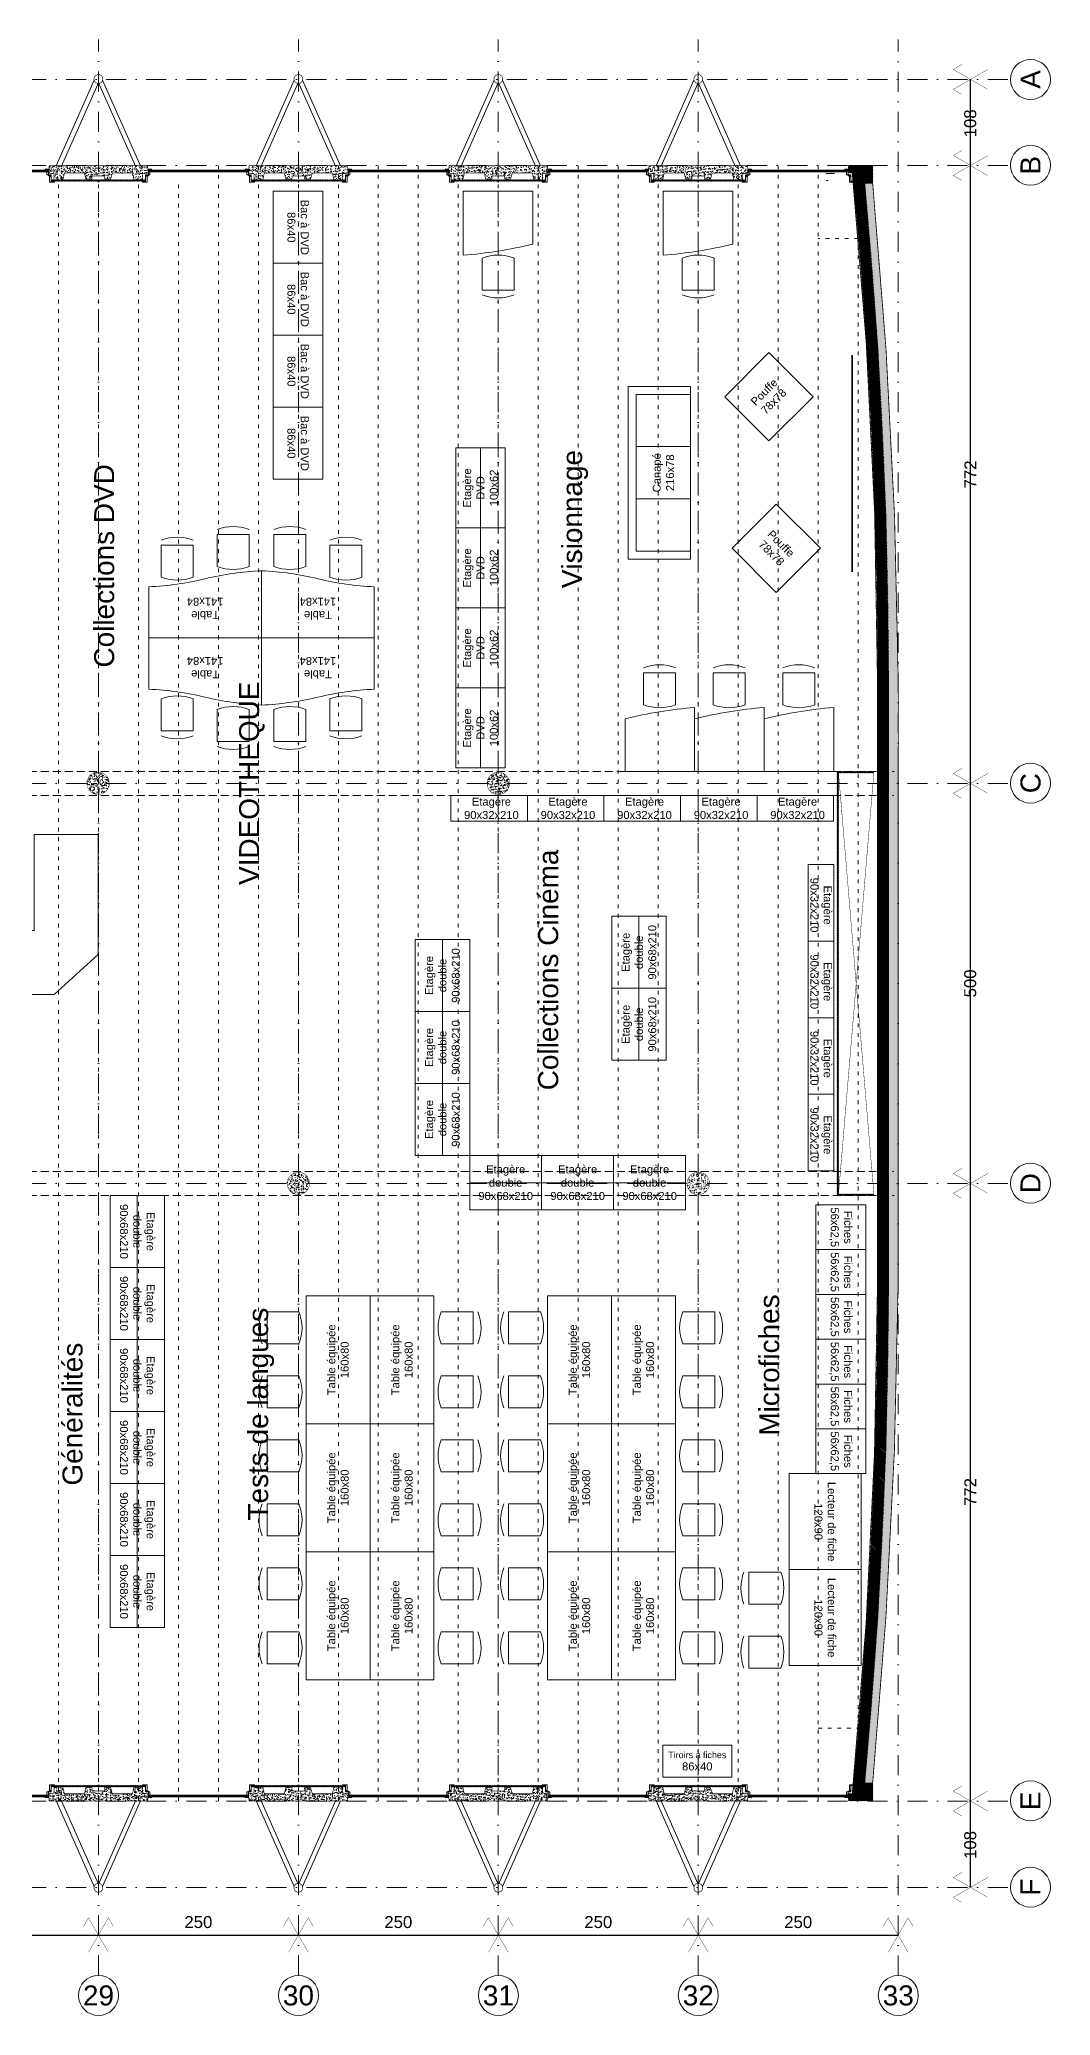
# Model space of a CAD drawing. Header units: millimetres. Extents: x 0 to 111176, y 95213 to 141729.
# Drawn here: x 57674 to 58938, y 106195 to 108665 of the extents above; entities that cross this region are included whole.
import ezdxf
from ezdxf.enums import TextEntityAlignment as Align

# ---------------------------------------------------------------- set-up
doc = ezdxf.new("R2010")
doc.units = ezdxf.units.MM
for name, pattern in [('ACAD_ISO03W100', [30, 12, -18]), ('CONTINU', [0]), ('HIDDEN2', [0.1875, 0.125, -0.0625]), ('TIRETPT2', [0.5, 0.25, -0.125, 0, -0.125])]:
    doc.linetypes.add(name, pattern=pattern)
doc.layers.get('Defpoints').update_dxf_attribs({"lineweight": 9})
doc.layers.add('CDP', color=7, linetype='Continuous', lineweight=9, true_color=0x364259)
doc.layers.add('STR_BOLLARD', color=7, linetype='Continuous', lineweight=9, true_color=0x1c1c1c)
for name, color, linetype, lineweight in [('MEN_Ext', 115, 'Continuous', 9), ('MOB', 37, 'Continuous', 9), ('STR_BOLLARD_Axes', 252, 'Continuous', 9), ('STR_BOLLARD_projeté', 251, 'Continuous', 9)]:
    doc.layers.add(name, color=color, linetype=linetype, lineweight=lineweight)
doc.styles.add('Arial', font='arial.ttf')
doc.styles.add('Arial-15', font='arial.ttf', dxfattribs={"height": 15})
doc.styles.add('Arial-20', font='arial.ttf', dxfattribs={"height": 20})
doc.dimstyles.new('Cote-15', dxfattribs={"dimtxt": 15, "dimasz": 15, "dimexe": 1.25, "dimexo": 0.625, "dimgap": 7.5, "dimtad": 1, "dimdec": 0, "dimrnd": 0.025, "dimtxsty": 'Arial-15', "dimblk": 'ARCHTICK', "dimcen": 2.5, "dimse1": 1, "dimse2": 1, "dimazin": 0, "dimtfac": 1, "dimtmove": 1, "dimatfit": 3, "dimfxl": 1, "dimarcsym": 0})

# ---------------------------------------------------------------- blocks, each defined once
blk = doc.blocks.new('Fenetres Ext')
for points in [[(14.09999999846332, 3.400000005214679), (14.09999999846332, 4.400000005214679), (18.09999999846332, 4.400000005214679), (18.09999999846332, 3.400000005214679)], [(14.09999999846332, 1.400000005214679), (139.0999999735504, 1.400000005214679), (139.0999999735504, 3.400000005214679), (14.09999999846332, 3.400000005214679), (14.09999999846332, 1.400000005214679)], [(14.09999999846332, -2.599999994785321), (16.09999999846332, -2.599999994785321), (16.09999999846332, 1.400000005214679), (14.09999999846332, 1.400000005214679)], [(139.0999999735504, 3.400000005214679), (139.0999999735504, 4.400000005214679), (135.0999999735504, 4.400000005214679), (135.0999999735504, 3.400000005214679)], [(139.0999999735504, -2.599999994785321), (137.0999999735504, -2.599999994785321), (137.0999999735504, 1.400000005214679), (139.0999999735504, 1.400000005214679)], [(6.599999998463318, -10.59999999478532), (10.59999999846332, -10.59999999478532), (10.59999999846332, -3.599999994785321), (11.59999999846332, -3.599999994785321), (11.59999999846332, -4.585936534454959), (12.59999999972251, -4.585936534454959), (12.59999999846332, -11.59999999478532), (6.599999998463318, -11.59999999478532)], [(10.59999999846332, -3.599999994785321), (14.09999999846332, -3.599999994785321), (14.09999999846332, -2.599999994785321), (10.59999999846332, -2.599999994785321), (10.59999999846332, -3.599999994785321)], [(142.5999999735504, -3.599999994785321), (139.0999999735504, -3.599999994785321), (139.0999999735504, -2.599999994785321), (142.5999999735504, -2.599999994785321), (142.5999999735504, -3.599999994785321)], [(146.5999999735504, -10.59999999478532), (142.5999999735504, -10.59999999478532), (142.5999999735504, -3.599999994785321), (141.5999999735504, -3.599999994785321), (141.5999999735504, -4.585936534454959), (140.5999999722912, -4.585936534454959), (140.5999999735504, -11.59999999478532), (146.5999999735504, -11.59999999478532)]]:
    blk.add_lwpolyline(points, close=True)
blk.add_lwpolyline([(14.09999999846332, 2.400000005214679), (139.0999999735504, 2.400000005214679)])
blk = doc.blocks.new('panneau+contreventement')
at = {"lineweight": 5}
h = blk.add_hatch(dxfattribs=at)
h.set_pattern_fill('AR-CONC', color=252, scale=0.04, angle=360, style=0)
h.set_pattern_definition([(49.99999999999994, (6.955815479159355e-08, 17.59999999470892), (7.287386759840159, -0.6375634215561317), [0.7619999999999998, -8.381999999999998]), (354.9999999999999, (6.955815479159355e-08, 17.59999999470892), (-1.409736856998765, 7.642273809561408), [0.6096, -6.7056233668]), (100.4514446999998, (0.6072803495580956, 17.54686985470835), (5.877649883614139, 7.004710076487798), [0.6476003520000001, -7.123609784]), (46.18419999999995, (6.955815479159355e-08, 19.63199999470817), (10.8431616356852, -1.681693117309098), [1.143, -12.573]), (96.63555760999995, (0.9035960695582617, 19.49185999470865), (9.49616536206013, 9.89704498390885), [0.9714009256, -10.6854243264]), (351.18415117, (6.955815479159355e-08, 19.63199999470817), (9.496165362599092, 9.897044983421296), [0.9143986827999999, -10.0583892768]), (20.99999999999999, (1.016000069557776, 19.12399999471018), (6.064575650765295, -4.090607927483512), [0.7619999999999999, -8.382]), (326, (1.016000069557776, 19.12399999471018), (2.472081133905891, 7.367518644892768), [0.6096, -6.7056]), (71.45144499999996, (1.521381373558143, 18.78311599870722), (8.53665677114865, 3.2769107554362), [0.647600352, -7.123597503999998]), (37.49999999999993, (6.955815479159355e-08, 17.59999999470892), (0.1235441300236765, 3.382201554926124), [0, -6.624319999999999, 0, -6.8072, 0, -6.731]), (7.499999999999964, (6.955815479159355e-08, 17.59999999470892), (2.672786500412234, 4.007222992724778), [0, -3.88112, 0, -6.47192, 0, -2.5654]), (327.4999999999998, (-2.265679930442275, 17.59999999470892), (5.423623806674856, -0.2291497597069439), [0, -2.54, 0, -7.9248, 0, -10.5156]), (317.4999999999999, (-3.281679930441896, 17.59999999470892), (5.925167255440723, 1.017059641333315), [0, -3.302, 0, -5.26288, 0, -7.4676])])
h.paths.add_polyline_path([(8.000000000007276, 16.62599197128293), (8.000000000007276, 12.62599197128293), (-8, 12.62599197128293), (-8, 16.62599197128293), (-15.27348650529757, 16.62599197128293), (-17.5, 9), (-42.54545454565005, 9), (-44.5, 17.59999999831052), (-55.5, 17.59999999831052), (-55.5, 10), (-62.5, 9), (-61.5, 0), (61.5, 0), (62.5, 9), (55.5, 10), (55.5, 17.59999999831052), (44.5, 17.59999999831052), (42.5, 9), (17.50000000000728, 9), (15.72651349470971, 16.62599197128293)])
at = {"layer": 'CDP'}
h = blk.add_hatch(dxfattribs=at)
h.set_pattern_fill('ANSI31', color=256, scale=5)
h.set_pattern_definition([(45, (0, 0), (-0.4419417382415922, 0.4419417382415922), [])])
h.paths.add_polyline_path([(-59, 17.59999999831052), (-59, 19.3999999983098), (58.99999999767169, 19.3999999983098), (58.99999999767169, 17.59999999831052)])
at = {"linetype": 'Continuous', "lineweight": 5, "const_width": 0.8799999952316284}
blk.add_lwpolyline([(8.000000000007276, 16.62599197128293), (8.000000000007276, 12.62599197128293), (-8, 12.62599197128293), (-8, 16.62599197128293), (-15.27348650529757, 16.62599197128293), (-17.5, 9), (-42.54545454565005, 9), (-44.5, 17.59999999831052), (-55.5, 17.59999999831052), (-55.5, 10), (-62.5, 9), (-61.5, 0), (61.5, 0), (62.5, 9), (55.5, 10), (55.5, 17.59999999831052), (44.5, 17.59999999831052), (42.5, 9), (17.50000000000728, 9), (15.72651349470971, 16.62599197128293)], close=True, dxfattribs=at)
for points in [[(-5.29915068641867, -107.0272467950708), (-52.79727948180198, 0.03446815508141299)], [(-0.5113040249361802, -103.0238181007117), (-46.75775930929467, 1.216600178464432)], [(0.5113040249361802, -103.0238181007117), (46.75775930929467, 1.216600178464432)], [(5.29915068641867, -107.0272467950708), (52.79727948180198, 0.03446815508141299)], [(52.79745963354026, 0), (46.20254036645974, 0)]]:
    blk.add_lwpolyline(points)
at = {"const_width": 0.8}
blk.add_lwpolyline([(4.886542232529791, -105.9757763550551, 128.1178204295244), (4.962955946750299, -106.1295426030811, 0.007805315424875689)], format="xyb", close=True, dxfattribs=at)
at = {"layer": 'CDP', "const_width": 0.2}
blk.add_lwpolyline([(-59, 17.59999999831052), (-59, 19.3999999983098), (58.99999999767169, 19.3999999983098), (58.99999999767169, 17.59999999831052), (-59, 17.59999999831052)], close=True, dxfattribs=at)
blk = doc.blocks.new('poteau')
at = {"layer": 'STR_BOLLARD', "lineweight": 5}
h = blk.add_hatch(dxfattribs=at)
h.set_pattern_fill('AR-CONC', color=252, scale=0.04, angle=359.9999999999999, style=0)
h.set_pattern_definition([(49.99999999999999, (-34103.71972945715, -3518.988229174639), (7.287386759840159, -0.6375634215561317), [0.762, -8.382000000000001]), (355, (-34103.71972945715, -3518.988229174639), (-1.409736856998765, 7.642273809561408), [0.6096, -6.7056233668]), (100.4514446999999, (-34103.11244917716, -3519.04135931464), (5.877649883614139, 7.004710076487798), [0.6476003520000001, -7.123609784]), (46.18419999999993, (-34103.71972945715, -3516.956229174639), (10.8431616356852, -1.681693117309098), [1.143, -12.573]), (96.63555760999996, (-34102.81613345716, -3517.096369174639), (9.49616536206013, 9.89704498390885), [0.9714009256, -10.6854243264]), (351.18415117, (-34103.71972945715, -3516.956229174639), (9.496165362599092, 9.897044983421296), [0.9143986828, -10.0583892768]), (21, (-34102.70372945715, -3517.46422917464), (6.064575650765295, -4.090607927483512), [0.762, -8.382000000000001]), (326, (-34102.70372945715, -3517.46422917464), (2.472081133905891, 7.367518644892768), [0.6096, -6.7056]), (71.45144499999996, (-34102.19834815315, -3517.805113170639), (8.53665677114865, 3.2769107554362), [0.6476003520000001, -7.123597503999999]), (37.49999999999994, (-34103.71972945715, -3518.988229174639), (0.1235441300236765, 3.382201554926124), [0, -6.62432, 0, -6.807200000000001, 0, -6.731000000000001]), (7.499999999999974, (-34103.71972945715, -3518.988229174639), (2.672786500412234, 4.007222992724778), [0, -3.88112, 0, -6.47192, 0, -2.5654]), (327.4999999999999, (-34105.98540945715, -3518.988229174639), (5.423623806674856, -0.2291497597069439), [0, -2.54, 0, -7.9248, 0, -10.5156]), (317.4999999999999, (-34107.00140945715, -3518.988229174639), (5.925167255440723, 1.017059641333315), [0, -3.302, 0, -5.26288, 0, -7.4676])])
edge = h.paths.add_edge_path()
edge.add_arc((2.613544936025392e-10, 6.674660824046441e-11), 13.99999999999927, 284.7547730335563, 644.0803509681097)
edge.add_arc((2.613806948659203e-10, 6.66435795437792e-11), 13.99999999999917, 284.0803509681096, 284.7547730335563)
at = {"layer": 'STR_BOLLARD', "lineweight": 5, "const_width": 0.5}
blk.add_lwpolyline([(3.565555101478822, -13.53834616259883, 339.820519298623), (3.405953449982917, -13.57937705112045, 0.002942729891838111)], format="xyb", close=True, dxfattribs=at)
blk = doc.blocks.new('Tiroirs-a-fiches_86x40')
blk.add_lwpolyline([(0, 0), (0, 40), (86, 40), (86, 0), (0, 0)], close=True)
at = {"insert": (43, 20), "char_height": 10, "attachment_point": 5, "style": 'Arial'}
blk.add_mtext_dynamic_manual_height_columns('{\\H0.8x;Tiroirs à fiches\\P}86x40', width=234.8605922671994, gutter_width=18352.47833725253, heights=[0], dxfattribs=at)
blk = doc.blocks.new('etagere_90x32x210')
blk.add_lwpolyline([(8152.713136723027, -18318.44006590589), (8248.413136723027, -18318.44006590589), (8248.413136723027, -18286.44006590589), (8152.713136723027, -18286.44006590589)], close=True)
at = {"insert": (8203.413136723027, -18302.50090849286), "char_height": 10, "attachment_point": 5, "style": 'Arial'}
blk.add_mtext_dynamic_manual_height_columns('Etagère\\P90x32x210', width=234.8605922671994, gutter_width=18352.47833725253, heights=[0], dxfattribs=at)
blk = doc.blocks.new('etagere-DVD')
blk.add_lwpolyline([(62, 0), (62, -100), (0, -100), (0, 0)], close=True)
blk.add_lwpolyline([(31, 0), (31, -100)])
at = {"insert": (31, -50), "char_height": 10, "attachment_point": 5, "rotation": 270, "style": 'Arial'}
blk.add_mtext_dynamic_manual_height_columns('Etagère \\PDVD\\P100x62', width=234.8605922671994, gutter_width=18352.47833725253, heights=[0], dxfattribs=at)
blk = doc.blocks.new('Bac-a-DVD_80x62')
blk.add_lwpolyline([(0, 62), (90, 62), (90, 0), (0, 0)], close=True)
at = {"insert": (45, 31), "char_height": 10, "attachment_point": 5, "style": 'Arial'}
blk.add_mtext_dynamic_manual_height_columns('Bac à DVD\\P86x40', width=234.8605922671994, gutter_width=18352.47833725253, heights=[0], dxfattribs=at)
blk = doc.blocks.new('Lecteur-de-fiche_120x90')
blk.add_lwpolyline([(0, 90), (120, 90), (120, 0), (0, 0)], close=True)
at = {"insert": (60, 45), "char_height": 10, "attachment_point": 5, "style": 'Arial'}
blk.add_mtext_dynamic_manual_height_columns('Lecteur de fiche\\P120x90', width=234.8605922671994, gutter_width=18352.47833725253, heights=[0], dxfattribs=at)
blk = doc.blocks.new('Fiches_52x62.5')
blk.add_lwpolyline([(0, 62.5), (56, 62.5), (56, 0), (0, 0)], close=True)
at = {"insert": (28, 31.25), "char_height": 10, "attachment_point": 5, "style": 'Arial'}
blk.add_mtext_dynamic_manual_height_columns('Fiches\\P56x62,5', width=234.8605922671994, gutter_width=18352.47833725253, heights=[0], dxfattribs=at)
blk = doc.blocks.new('Pouffe_78x78')
blk.add_lwpolyline([(-78, 78), (0, 78), (0, 0), (-78, 0)], close=True)
at = {"insert": (-39, 39), "char_height": 10, "attachment_point": 5, "rotation": 90, "style": 'Arial'}
blk.add_mtext_dynamic_manual_height_columns('Pouffe\\P78x78', width=234.8605922671994, gutter_width=18352.47833725253, heights=[0], dxfattribs=at)
blk = doc.blocks.new('Canape_216x78')
blk.add_lwpolyline([(0, 78), (216, 78), (216, 0), (0, 0)], close=True)
for points in [[(10, 0), (10.00000000000364, 68), (206, 67.99999999999636), (206, 0)], [(75.33333333333576, 68), (75.33333333333485, 0)], [(140.6666666666706, 68), (140.6666666666697, 0)]]:
    blk.add_lwpolyline(points)
at = {"insert": (108.0000000000018, 34), "char_height": 10, "attachment_point": 5, "style": 'Arial'}
blk.add_mtext_dynamic_manual_height_columns('Canapé\\P216x78', width=234.8605922671994, gutter_width=18352.47833725253, heights=[0], dxfattribs=at)
blk = doc.blocks.new('Banque-d-accueil_380x230')
blk.add_lwpolyline([(30, 0), (80, -55), (80, -85), (250, -85), (250, 35), (330, 35), (330, -115), (275, -165), (55, -165), (0, -115), (0, 0)], close=True)
at = {"insert": (165, -125), "char_height": 10, "attachment_point": 5, "style": 'Arial'}
blk.add_mtext_dynamic_manual_height_columns("Banque d'accueil\\P380x230", width=234.8605922671994, gutter_width=18352.47833725253, heights=[0], dxfattribs=at)
blk = doc.blocks.new('Table_141x84')
for points in [[(-64.00000000000182, 0), (0, 0), (0, -141), (-84.00000000000182, -141, -0.04664631612464731), (-74.00000000000273, -70.5, 0.04664631612453681)], [(64.00000000000182, 0), (0, 0), (0, -141), (84.00000000000182, -141, 0.04664631612464731), (74.00000000000273, -70.5, -0.04664631612453681)], [(-64.00000000000182, -282), (0, -282), (0, -141), (-84.00000000000182, -141, 0.04664631612464731), (-74.00000000000273, -211.5, -0.04664631612453681)], [(64.00000000000182, -282), (0, -282), (0, -141), (84.00000000000182, -141, -0.04664631612464731), (74.00000000000273, -211.5, 0.04664631612453681)]]:
    blk.add_lwpolyline(points, format="xyb", close=True)
at = {"char_height": 10, "attachment_point": 5, "rotation": 270, "style": 'Arial'}
for insert in [(-37.00000000000571, -70.49999999996814), (37.00000000000091, -70.5), (-37.00000000000571, -211.4999999999681), (37.00000000000091, -211.5)]:
    blk.add_mtext_dynamic_manual_height_columns('Table\\P141x84', width=234.8605922671994, gutter_width=18352.47833725253, heights=[0], dxfattribs=dict(at, insert=insert))
blk = doc.blocks.new('etageres-doubles')
blk.add_lwpolyline([(0, 0), (68, 0), (68, -90), (0, -90), (0, 0)], close=True)
blk.add_lwpolyline([(34, 0), (34, -90)])
at = {"insert": (34, -45), "char_height": 10, "attachment_point": 5, "rotation": 270, "style": 'Arial'}
blk.add_mtext_dynamic_manual_height_columns('Etagère \\Pdouble\\P90x68x210', width=234.8605922671994, gutter_width=18352.47833725253, heights=[0], dxfattribs=at)
blk = doc.blocks.new('table-equipe-160-80')
at = {"layer": 'MOB'}
blk.add_lwpolyline([(0, 80), (160, 80), (160, 0), (0, 0)], close=True, dxfattribs=at)
at = {"layer": 'MOB', "insert": (80, 40), "char_height": 10, "attachment_point": 5, "style": 'Arial'}
blk.add_mtext_dynamic_manual_height_columns('Table équipée\\P160x80', width=234.8605922671994, gutter_width=18352.47833725253, heights=[0], dxfattribs=at)
blk = doc.blocks.new('chaise-par-defaut')
for points in [[(-54.86354830078199, -20), (-54.86354830078199, -20, -0.189905722026742), (-54.86354830078199, 20)], [(-8.798114440534846, -20), (-8.798114440534846, -20, 0.189905722026742), (-8.798114440534846, 20)]]:
    blk.add_lwpolyline(points, format="xyb")
blk.add_lwpolyline([(-8.798114440534846, -20), (-48.79811444053485, -20), (-48.79811444053485, 20), (-8.798114440534846, 20)])
blk = doc.blocks.new('Pignon')
h = blk.add_hatch()
h.set_pattern_fill('ANSI31', color=252, scale=10)
h.set_pattern_definition([(45, (0, 0), (-0.8838834764831843, 0.8838834764831844), [])])
edge = h.paths.add_edge_path()
edge.add_arc((6713.68367833288, 648.0937936427963), 6784.142632293183, 180.0952500777031, 185.3816129100021, ccw=False)
edge.add_line((-70.44957941338726, 636.8156537741324), (-70.44957941338708, 1386.815653774132))
edge.add_arc((6576.145764537498, 1382.040750896481), 6646.597059091748, 174.5629839039005, 179.9588388157768, ccw=False)
edge.add_line((-40.5479746068886, 2011.815653774132), (-50.48353849775594, 2011.815653774132))
edge.add_line((-50.48353849775594, 2011.815653774132), (-50.48353849775594, 2033.815653774132))
edge.add_line((-50.48353849775594, 2033.815653774132), (-38.75141834801798, 2033.815653774132))
edge.add_line((-38.75141834801798, 2033.815653774132), (-20.48353849775594, 2033.815653774132))
edge.add_line((-20.48353849775594, 2033.815653774132), (-19.48353848487568, 2024.755756784341))
edge.add_line((-19.48353848487568, 2024.755756784341), (-24.93839252719044, 2024.755756784341))
edge.add_arc((6465.743834761339, 1383.888228224312), 6522.244012976042, 174.3610897732515, 179.9745975727592)
edge.add_line((-56.49953719377663, 1386.779904102824), (-56.4995371937768, 636.8156537741324))
edge.add_arc((6685.920367476094, 650.0967867853515), 6742.432985160663, 180.1128603521101, 185.5470909639901)
edge.add_line((-24.93839252719044, -1.65259961229367), (-19.48353843155564, -1.65259961742686))
edge.add_line((-19.48353843155564, -1.652599617426858), (-20.48353849775595, -10.18292125897551))
edge.add_line((-20.48353849775594, -10.18292125897551), (-40.04876508979578, -10.18292125897551))
edge.add_line((-40.04876508979578, -10.18292125897551), (-50.48353849775594, -10.18292125897551))
edge.add_line((-50.48353849775594, -10.18292125897551), (-50.48353849775594, 11.81707874102449))
edge.add_line((-50.48353849775594, 11.81707874102449), (-40.55522752258912, 11.81707874102358))
at = {"lineweight": 5}
h = blk.add_hatch(dxfattribs=at)
h.set_pattern_fill('AR-CONC', color=252, scale=0.8, angle=360, style=0)
h.set_pattern_definition([(49.99999999999999, (0, 0), (5.738081460806028, -0.5020170798607624), [0.6000000000000001, -6.600000000000001]), (355, (0, 0), (-1.110010668903999, 6.017537069600095), [0.48, -5.28]), (100.45144446, (0.478173448, -0.04183475200000012), (4.628070773816898, 5.515519927749035), [0.5099215359999999, -5.609136895999999]), (46.18420000000002, (3.91886975727153e-16, 1.6), (8.53793064537258, -1.324154246344614), [0.8999999999999999, -9.899999999999999]), (96.63563548999994, (0.7114939600000003, 1.489653544), (7.477295565393829, 7.792948806196402), [0.764882736, -8.413710079999998]), (351.1841639899999, (3.91886975727153e-16, 1.6), (7.477295560438187, 7.79294880215992), [0.7200000000000001, -7.920000008]), (21, (0.8000000000000004, 1.2), (4.775256416947693, -3.220951125322712), [0.6000000000000001, -6.600000000000001]), (326.0000000000001, (0.8000000000000004, 1.2), (1.946522655372655, 5.801200360374824), [0.48, -5.28]), (71.45144474000001, (1.197938032, 0.9315874079999997), (6.72177901383977, 2.580249222450829), [0.50992152, -5.609136895999999]), (37.50000000000004, (0, 0), (0.09727884253832601, 2.663150830650492), [0, -5.215999999999999, 0, -5.359999999999999, 0, -5.3]), (7.499999999999974, (0, 0), (2.10455629953719, 3.155293695058881), [0, -3.056, 0, -5.096, 0, -2.02]), (327.5, (-1.784, 4.369539779357756e-16), (4.270579489379272, -0.1804389738750391), [0, -2, 0, -6.24, 0, -8.28]), (317.5, (-2.584, 6.328974657993521e-16), (4.66548935473909, 0.8008398586585408), [0, -2.6, 0, -4.144, 0, -5.88])])
edge = h.paths.add_edge_path()
edge.add_arc((6514.570729589548, 643.1657927447177), 6585.023370820036, 180.05525207706, 185.4136591410671, ccw=False)
edge.add_line((-70.44957941338726, 636.8156537741324), (-70.44957941338708, 1386.815653774132))
edge.add_arc((6616.604850319538, 1380.105084346262), 6687.057796815635, 174.5793199602518, 179.9425027594255, ccw=False)
edge.add_line((-40.5479746068886, 2011.815653774132), (-50.48353849775594, 2011.815653774132))
edge.add_arc((7091.866723411993, 1332.980745925604), 7174.537204302169, 174.570709958592, 179.5700709511673)
edge.add_line((-82.46850005038141, 1386.815653774132), (-82.29857736689354, 636.8156537741324))
edge.add_arc((7157.214627704398, 692.0280776829677), 7239.723741839565, 180.4369599787104, 185.3911985980951)
edge.add_line((-50.48353849775594, 11.81707874102449), (-40.55522752259276, 11.81707874102358))
edge.add_line((-40.55522752259276, 11.81707874102358), (-41.080152220522, 21.89748511193011))
at = {"ltscale": 50, "const_width": 1}
blk.add_lwpolyline([(-40.55522752258912, 11.81707874102358, -0.0230702008294989), (-70.44957941338726, 636.8156537741324), (-70.44957941338726, 1386.815653774132, -0.02354820973225472), (-40.5479746068886, 2011.815653774132), (-50.48353849775594, 2011.815653774132), (-50.48353849775594, 2033.815653774132), (-38.75141834801798, 2033.815653774132), (-20.48353849775594, 2033.815653774132), (-19.48353848487568, 2024.755756784341), (-24.93839252719044, 2024.755756784341, 0.02449844776779151), (-56.49953719377663, 1386.779904102824), (-56.49953719377663, 636.8156537741324, 0.02371574882550749), (-24.93839252719044, -1.65259961229367), (-19.48353843155564, -1.652599617426858), (-20.48353849775594, -10.18292125897551), (-40.04876508979578, -10.18292125897551), (-50.48353849775594, -10.18292125897551), (-50.48353849775594, 11.81707874102449), (-40.55522752258912, 11.81707874102358)], format="xyb", close=True, dxfattribs=at)
at = {"const_width": 1}
blk.add_lwpolyline([(-41.080152220522, 21.89748511193011, -0.02338472269243292), (-70.44957941338726, 636.8156537741324), (-70.44957941338726, 1386.815653774132, -0.02340557217351407), (-40.5479746068886, 2011.815653774132), (-50.48353849775594, 2011.815653774132, 0.02181728809893834), (-82.46850005038141, 1386.815653774132), (-82.29857736689337, 636.8156537741324, 0.02162031173250202), (-50.48353849775594, 11.81707874102449), (-40.55522752259276, 11.81707874102358)], format="xyb", close=True, dxfattribs=at)
blk = doc.blocks.new('Axe-construction')
at = {"const_width": 0.4}
for points in [[(-18.71420953128381, 10.80465391055782), (-12.47613968752262, 21.60930782111564), (12.47613968752262, -21.60930782111564)], [(18.71420953128381, 10.80465391055782), (12.47613968752262, 21.60930782111564), (-12.47613968752262, -21.60930782111564)]]:
    blk.add_lwpolyline(points, dxfattribs=at)
blk = doc.blocks.new('n°-axe')
at = {"layer": 'STR_BOLLARD_Axes', "linetype": 'CONTINU', "ltscale": 60}
blk.add_circle((0, -25), 25, dxfattribs=at)
at = {"layer": 'STR_BOLLARD_Axes', "style": 'Arial-20'}
blk.add_attdef('AXE', text='', height=25, dxfattribs=at).set_placement((0, -25), align=Align.MIDDLE_CENTER)
blk = doc.blocks.new('*D460')
at = {"layer": 'Defpoints', "color": 0, "transparency": 16777216}
for p in [(58838.09327656806, 108615.3827391754), (58838.09327660461, 108615.3827391754), (58838.09327653151, 108507.3826528536)]:
    blk.add_point(p, dxfattribs=at)
at = {"layer": 'STR_BOLLARD_Axes', "color": 0, "lineweight": -2, "transparency": 16777216}
blk.add_line((58838.09327660461, 108507.3826528536), (58838.09327660461, 108615.3827391754), dxfattribs=at)
at = {"layer": 'STR_BOLLARD_Axes', "color": 0, "lineweight": 5, "transparency": 16777216, "insert": (58837.78635266006, 108560.4438780007), "char_height": 15, "attachment_point": 5, "rotation": 90, "style": 'Arial-15'}
blk.add_mtext('108', dxfattribs=at)
blk = doc.blocks.new('_None')
blk = doc.blocks.new('*D461')
at = {"layer": 'Defpoints', "color": 0, "transparency": 16777216}
for p in [(58838.09819738357, 108507.3798978667), (58838.09819745667, 108507.3798978667), (58838.09819731047, 107735.386316882)]:
    blk.add_point(p, dxfattribs=at)
at = {"layer": 'STR_BOLLARD_Axes', "color": 0, "lineweight": -2, "transparency": 16777216}
blk.add_line((58838.09819745667, 107735.386316882), (58838.09819745667, 108507.3798978667), dxfattribs=at)
at = {"layer": 'STR_BOLLARD_Axes', "color": 0, "lineweight": 5, "transparency": 16777216, "insert": (58837.89663258549, 108121.6505003197), "char_height": 15, "attachment_point": 5, "rotation": 90, "style": 'Arial-15'}
blk.add_mtext('772', dxfattribs=at)
blk = doc.blocks.new('*D462')
at = {"layer": 'Defpoints', "color": 0, "transparency": 16777216}
for p in [(58838.09819731047, 107735.3863166075), (58838.09819749644, 107735.3863166075), (58838.09819733623, 107235.3863165504)]:
    blk.add_point(p, dxfattribs=at)
at = {"layer": 'STR_BOLLARD_Axes', "color": 0, "lineweight": -2, "transparency": 16777216}
blk.add_line((58838.09819749644, 107235.3863165504), (58838.09819749644, 107735.3863166075), dxfattribs=at)
at = {"layer": 'STR_BOLLARD_Axes', "color": 0, "lineweight": 5, "transparency": 16777216, "insert": (58837.76873346736, 107485.386316579), "char_height": 15, "attachment_point": 5, "rotation": 90, "style": 'Arial-15'}
blk.add_mtext('500', dxfattribs=at)
blk = doc.blocks.new('*D463')
at = {"layer": 'Defpoints', "color": 0, "transparency": 16777216}
for p in [(58838.09819726313, 107235.3863165926), (58838.09819733623, 107235.3863165926), (58838.09819719003, 106463.3927356079)]:
    blk.add_point(p, dxfattribs=at)
at = {"layer": 'STR_BOLLARD_Axes', "color": 0, "lineweight": -2, "transparency": 16777216}
blk.add_line((58838.09819733623, 106463.3927356079), (58838.09819733623, 107235.3863165926), dxfattribs=at)
at = {"layer": 'STR_BOLLARD_Axes', "color": 0, "lineweight": 5, "transparency": 16777216, "insert": (58837.89663246504, 106849.6569190456), "char_height": 15, "attachment_point": 5, "rotation": 90, "style": 'Arial-15'}
blk.add_mtext('772', dxfattribs=at)
blk = doc.blocks.new('*D464')
at = {"layer": 'Defpoints', "color": 0, "transparency": 16777216}
for p in [(58838.09819746429, 106463.3926494234), (58838.09819750084, 106463.3926494234), (58838.09819742774, 106355.3925631017)]:
    blk.add_point(p, dxfattribs=at)
at = {"layer": 'STR_BOLLARD_Axes', "color": 0, "lineweight": -2, "transparency": 16777216}
blk.add_line((58838.09819750084, 106355.3925631017), (58838.09819750084, 106463.3926494234), dxfattribs=at)
at = {"layer": 'STR_BOLLARD_Axes', "color": 0, "lineweight": 5, "transparency": 16777216, "insert": (58837.7912735563, 106408.4537882488), "char_height": 15, "attachment_point": 5, "rotation": 90, "style": 'Arial-15'}
blk.add_mtext('108', dxfattribs=at)
blk = doc.blocks.new('*D465')
at = {"layer": 'Defpoints', "color": 0, "transparency": 16777216}
for p in [(58497.64475831381, 106295.7736353302), (58747.64475826846, 106295.771975861), (58747.64475825371, 106295.7707138566)]:
    blk.add_point(p, dxfattribs=at)
at = {"layer": 'STR_BOLLARD_Axes', "color": 0, "lineweight": -2, "transparency": 16777216}
blk.add_line((58497.64475832856, 106295.7748973346), (58747.64475826846, 106295.771975861), dxfattribs=at)
at = {"layer": 'STR_BOLLARD_Axes', "color": 0, "lineweight": 5, "transparency": 16777216, "insert": (58622.64484779605, 106311.9961700145), "char_height": 15, "attachment_point": 5, "rotation": 359.99933044756784, "style": 'Arial-15'}
blk.add_mtext('250', dxfattribs=at)
blk = doc.blocks.new('*D466')
at = {"layer": 'Defpoints', "color": 0, "transparency": 16777216}
for p in [(58247.64475841963, 106295.7787787085), (58497.64475837427, 106295.7771192393), (58497.64475835952, 106295.7758572348)]:
    blk.add_point(p, dxfattribs=at)
at = {"layer": 'STR_BOLLARD_Axes', "color": 0, "lineweight": -2, "transparency": 16777216}
blk.add_line((58247.64475843438, 106295.780040713), (58497.64475837427, 106295.7771192393), dxfattribs=at)
at = {"layer": 'STR_BOLLARD_Axes', "color": 0, "lineweight": 5, "transparency": 16777216, "insert": (58372.64484790187, 106312.0013133928), "char_height": 15, "attachment_point": 5, "rotation": 359.9993304475612, "style": 'Arial-15'}
blk.add_mtext('250', dxfattribs=at)
blk = doc.blocks.new('*D467')
at = {"layer": 'Defpoints', "color": 0, "transparency": 16777216}
for p in [(57997.64475852545, 106295.7839220867), (58247.64475848009, 106295.7822626176), (58247.64475846534, 106295.7810006131)]:
    blk.add_point(p, dxfattribs=at)
at = {"layer": 'STR_BOLLARD_Axes', "color": 0, "lineweight": -2, "transparency": 16777216}
blk.add_line((57997.6447585402, 106295.7851840912), (58247.64475848009, 106295.7822626176), dxfattribs=at)
at = {"layer": 'STR_BOLLARD_Axes', "color": 0, "lineweight": 5, "transparency": 16777216, "insert": (58122.64484800769, 106312.0064567711), "char_height": 15, "attachment_point": 5, "rotation": 359.99933044756784, "style": 'Arial-15'}
blk.add_mtext('250', dxfattribs=at)
blk = doc.blocks.new('*D468')
at = {"layer": 'Defpoints', "color": 0, "transparency": 16777216}
for p in [(57747.64475863127, 106295.789065465), (57997.6447585859, 106295.7874059959), (57997.64475857115, 106295.7861439913)]:
    blk.add_point(p, dxfattribs=at)
at = {"layer": 'STR_BOLLARD_Axes', "color": 0, "lineweight": -2, "transparency": 16777216}
blk.add_line((57747.64475864602, 106295.7903274695), (57997.6447585859, 106295.7874059959), dxfattribs=at)
at = {"layer": 'STR_BOLLARD_Axes', "color": 0, "lineweight": 5, "transparency": 16777216, "insert": (57872.6448481135, 106312.0116001493), "char_height": 15, "attachment_point": 5, "rotation": 359.9993304475612, "style": 'Arial-15'}
blk.add_mtext('250', dxfattribs=at)
blk = doc.blocks.new('*D469')
at = {"layer": 'Defpoints', "color": 0, "transparency": 16777216}
for p in [(57497.64475873709, 106295.7942088432), (57747.64475869173, 106295.7925493741), (57747.64475867698, 106295.7912873696)]:
    blk.add_point(p, dxfattribs=at)
at = {"layer": 'STR_BOLLARD_Axes', "color": 0, "lineweight": -2, "transparency": 16777216}
blk.add_line((57497.64475875183, 106295.7954708477), (57747.64475869173, 106295.7925493741), dxfattribs=at)
at = {"layer": 'STR_BOLLARD_Axes', "color": 0, "lineweight": 5, "transparency": 16777216, "insert": (57622.64484821934, 106312.0167435276), "char_height": 15, "attachment_point": 5, "rotation": 359.99933044756455, "style": 'Arial-15'}
blk.add_mtext('250', dxfattribs=at)

msp = doc.modelspace()

# ---------------------------------------------------------------- hatches: boundary and pattern name
at = {"layer": 'CDP'}
h = msp.add_hatch(dxfattribs=at)
h.set_pattern_fill('ANSI31', color=256, scale=5)
h.set_pattern_definition([(45, (50596.94672520206, 125500.3882730977), (-0.4419417382415922, 0.4419417382415922), [])])
h.paths.add_polyline_path([(58717.25051153044, 107750.3372020044), (58671.25188951811, 107750.2636495851), (58671.25188951811, 107220.264035745), (58717.25188951811, 107220.2650632105), (58717.25188951811, 107222.0650632105), (58673.05195889054, 107222.064035745), (58673.05182014568, 107748.4635802153), (58717.25044215935, 107748.5372020057)])

# ---------------------------------------------------------------- linework, layer by layer
at = {"layer": 'CDP', "const_width": 0.5}
msp.add_lwpolyline([(58717.25051153044, 107750.3372020044), (58671.25188951811, 107750.2636495851), (58671.25188951811, 107220.264035745), (58717.25188951811, 107220.2650632105), (58717.25188951811, 107222.0650632105), (58673.05195889054, 107222.064035745), (58673.05182014568, 107748.4635802153), (58717.25044215935, 107748.5372020057)], close=True, dxfattribs=at)
for points in [[(58717.25188951811, 107222.0650632105), (58673.05182014568, 107748.4635775742)], [(58717.25043927124, 107748.4622630049), (58673.05195889054, 107222.064035745)]]:
    msp.add_lwpolyline(points, dxfattribs=at)
at = {"layer": 'MOB'}
for points in [[(58203.75188927801, 108395.5338754487), (58203.75188927799, 108395.5338754487), (58203.75188927799, 108475.5338754487), (58290.75188927801, 108475.5338754487), (58290.75188927801, 108409.5338754487, -0.03955495318732785)], [(58453.75188925309, 108395.5338754475), (58453.75188925308, 108395.5338754475), (58453.75188925308, 108475.5338754475), (58540.75188925309, 108475.5338754475), (58540.75188925309, 108409.5338754475, -0.03955495318732785)], [(58493.09718130882, 107830.2672809331), (58493.09718130883, 107830.2672809331), (58493.09718130883, 107750.2672809331), (58406.09718130882, 107750.2672809331), (58406.09718130882, 107816.2672809331, -0.03955495318732785)], [(58580.09718130883, 107830.2672809331), (58580.09718130885, 107830.2672809331), (58580.09718130885, 107750.2672809331), (58493.09718130883, 107750.2672809331), (58493.09718130883, 107816.2672809331, -0.03955495318732785)], [(58667.09718130885, 107830.2656044649), (58667.09718130886, 107830.2656044649), (58667.09718130886, 107750.2656044649), (58580.09718130885, 107750.2656044649), (58580.09718130885, 107816.2656044649, -0.03955495318732785)]]:
    msp.add_lwpolyline(points, format="xyb", close=True, dxfattribs=at)
at = {"layer": 'MOB', "const_width": 2}
msp.add_lwpolyline([(58690.25666900813, 108270.7250611006), (58690.25666900813, 107999.5993775541)], dxfattribs=at)
at = {"layer": 'STR_BOLLARD'}
for p, q in [((58657.7291757281, 108497.7130562864), (58668.07429561693, 108497.7130562917)), ((58657.7291757281, 108488.9130562858), (58659.918108796, 108488.9130562858))]:
    msp.add_line(p, q, dxfattribs=at)
at = {"layer": 'STR_BOLLARD', "linetype": 'HIDDEN2', "ltscale": 80}
for points in [[(51750.75189010129, 107750.5318741623), (58742.47039244108, 107750.2624168417)], [(51750.75189010129, 107720.5318741401), (58742.21631629776, 107720.2624266114)], [(51750.75189010129, 107250.5318741623), (58742.21718550083, 107250.2624266001)], [(51750.75189010129, 107220.5318741401), (58742.46347079443, 107220.2624170862)]]:
    msp.add_lwpolyline(points, dxfattribs=at)
at = {"layer": 'STR_BOLLARD_Axes', "linetype": 'TIRETPT2', "ltscale": 100}
for points in [[(57747.64372151806, 106245.3789482886), (57747.69350678367, 108665.250820701)], [(57997.64372141224, 106245.3738049103), (57997.69350667785, 108665.2456773227)], [(58247.64372130643, 106245.3686615321), (58247.69350657203, 108665.2405339445)], [(58497.64372120061, 106245.3635181538), (58497.69350646621, 108665.2353905662)], [(58747.64372120061, 106245.3635181538), (58747.69350646621, 108665.2353905662)], [(50643.2041462076, 108615.386316882), (58888.09632947834, 108615.23048093)], [(50643.2040990572, 108507.386316882), (58888.09466832739, 108507.7638335545)], [(50643.20409608661, 107735.386316882), (58888.09466832739, 107735.386316882)], [(50643.22167300135, 107235.386316882), (58888.09466832739, 107235.386316882)], [(50643.2040990572, 106463.3827582314), (58888.09466832739, 106463.3863577675)], [(50643.2041462076, 106355.3827582314), (58888.09466832739, 106355.3863577675)]]:
    msp.add_lwpolyline(points, dxfattribs=at)
at = {"layer": 'STR_BOLLARD_projeté', "color": 252, "linetype": 'ACAD_ISO03W100', "lineweight": 5, "ltscale": 0.4}
for points in [[(57897.65188945129, 106463.3827582314), (57897.65188945129, 108507.384372169)], [(57947.65188945129, 106463.3827582314), (57947.65188945129, 108507.384372169)], [(57997.65188945129, 106463.3827582314), (57997.65188945129, 108507.384372169)], [(58047.65188945129, 106463.3827582314), (58047.65188945129, 108507.384372169)], [(58097.65188945129, 106463.3827582314), (58097.65188945129, 108507.384372169)], [(58147.65188945129, 106463.3827582314), (58147.65188945129, 108507.384372169)], [(58197.65188945129, 106463.3827582314), (58197.65188945129, 108507.384372169)], [(58247.65188945129, 106463.3827582314), (58247.65188945129, 108507.384372169)], [(58297.65188945129, 106463.3827582314), (58297.65188945129, 108507.384372169)], [(58347.65188945129, 106463.3827582314), (58347.65188945129, 108507.384372169)], [(58397.65188945129, 106463.3827582314), (58397.65188945129, 108507.384372169)], [(58447.65188945129, 106463.3827582314), (58447.65188945129, 108507.384372169)], [(58497.65188945129, 106463.3827582314), (58497.65188945129, 108507.384372169)], [(58547.65188945129, 106463.3827582314), (58547.65188945129, 108507.384372169)], [(58597.65188945129, 106463.3827582314), (58597.65188945129, 108507.384372169)], [(58647.65188945129, 106463.3827582314), (58647.65188945129, 108507.384372169)], [(57697.65188945129, 106463.3827582314), (57697.65188945129, 108489.2791309693)], [(57747.65188945129, 106463.3827582314), (57747.65188945129, 108489.2791309693)], [(57797.65188945129, 106463.3827582314), (57797.65188945129, 108489.2791309693)], [(57847.65188945129, 106463.3827582314), (57847.65188945129, 108489.2791309693)], [(58697.65188945129, 108416.4742800391), (58647.65188945129, 108416.4742800391)], [(58697.65188945129, 106554.5261837213), (58697.65188945129, 108416.4742800391)], [(58647.65188945129, 106554.5261837213), (58697.65188945129, 106554.5261837213)]]:
    msp.add_lwpolyline(points, dxfattribs=at)

# ---------------------------------------------------------------- block references
at = {"layer": 'MEN_Ext'}
for p in [(57546.05188880574, 108498.5861622451), (57796.05188879107, 108498.586162236), (58046.05188875498, 108498.5861622441), (58296.05188873682, 108498.5861622444), (58546.05188871191, 108498.5861622432)]:
    msp.add_blockref('Fenetres Ext', p, dxfattribs=at)
at = {"layer": 'MEN_Ext', "xscale": -1, "rotation": 180}
for p in [(57546.05188881959, 106472.1827582381), (57796.05188880493, 106472.1827582472), (58046.05188876884, 106472.182758239), (58296.05188875068, 106472.1827582388), (58546.05188870609, 106472.1827582381)]:
    msp.add_blockref('Fenetres Ext', p, dxfattribs=at)
at = {"layer": 'MOB'}
for name, p, rotation in [('Bac-a-DVD_80x62', (57966.25188951293, 108475.5338754487), 270), ('Bac-a-DVD_80x62', (57966.25188951293, 108385.5338754487), 270), ('chaise-par-defaut', (58247.52877395032, 108400.813234985), 89.99999999999999), ('chaise-par-defaut', (58497.52877392541, 108400.8132349839), 89.99999999999999), ('Bac-a-DVD_80x62', (57966.25188951293, 108295.5338754487), 270), ('Pouffe_78x78', (58586.00386209718, 108163.5385877091), 315), ('Pouffe_78x78', (58586.00386209718, 108163.5385877091), 315), ('Canape_216x78', (58488.14514396108, 108015.6833015426), 90), ('Bac-a-DVD_80x62', (57966.25188951293, 108205.5338754487), 270), ('etagere-DVD', (58256.42596881641, 108054.7250756794), 180), ('Pouffe_78x78', (58540.09588805943, 108029.2659585556), 225), ('Pouffe_78x78', (58540.09588805943, 108029.2659585556), 225), ('chaise-par-defaut', (57846.11258167322, 107984.5291730826), 270), ('chaise-par-defaut', (57916.14611851198, 107997.8177383694), 270), ('chaise-par-defaut', (57987.11258167323, 107997.8177383694), 270), ('chaise-par-defaut', (58057.14611851198, 107984.5291730826), 270), ('etagere-DVD', (58256.42596881641, 107954.7250756794), 180), ('Table_141x84', (58092.6293500926, 107917.173455726), 270), ('etagere-DVD', (58256.42596881641, 107854.7250756794), 180), ('chaise-par-defaut', (58449.32029663651, 107824.9879213967), 270), ('chaise-par-defaut', (58536.32029663652, 107824.9879213967), 270), ('chaise-par-defaut', (58623.32029663654, 107824.9862449286), 270), ('chaise-par-defaut', (57846.11258167322, 107849.8177383694), 89.99999999999999), ('chaise-par-defaut', (58057.14611851198, 107849.8177383694), 89.99999999999999), ('etagere-DVD', (58256.42596881641, 107754.7250756794), 180), ('chaise-par-defaut', (57916.14611851198, 107836.5291730826), 89.99999999999999), ('chaise-par-defaut', (57987.11258167323, 107836.5291730826), 89.99999999999999), ('etagere_90x32x210', (76953.68225169169, 115786.6415356915), 270.0000000000016), ('etageres-doubles', (58457.55277476266, 107479.2819258311), 180.0000000000006), ('etageres-doubles', (58211.86402710152, 107450.2728765336), 180), ('etagere_90x32x210', (76953.68158832948, 115690.9415356915), 270.0000000000016), ('etageres-doubles', (58457.55277476266, 107389.2819258311), 180.0000000000021), ('etageres-doubles', (58211.86402710152, 107360.2728765336), 180), ('etagere_90x32x210', (76953.68158832948, 115595.2415356915), 270.0000000000016), ('etageres-doubles', (58211.86402710152, 107270.2728765336), 180), ('etagere_90x32x210', (76953.68158832949, 115499.5415356915), 270.0000000000016), ('etageres-doubles', (58211.87230153912, 107202.2811509712), 90), ('etageres-doubles', (58301.87230153912, 107202.2811509712), 90), ('etageres-doubles', (58391.88057597671, 107202.2811509712), 90), ('Fiches_52x62.5', (58644.58190665943, 107208.5795533681), 270), ('Fiches_52x62.5', (58644.58190665943, 107152.5795533681), 270), ('Fiches_52x62.5', (58644.58190665943, 107096.5795533681), 270), ('chaise-par-defaut', (58167.39732835368, 107054.895816314), 180), ('chaise-par-defaut', (58469.39732835368, 107054.895816314), 180), ('Fiches_52x62.5', (58644.58190665943, 107040.5795533681), 270), ('chaise-par-defaut', (58167.39732835368, 106974.895816314), 180), ('chaise-par-defaut', (58469.39732835368, 106974.895816314), 180), ('Fiches_52x62.5', (58644.58190665943, 106984.5795533681), 270), ('Fiches_52x62.5', (58644.58190665943, 106928.5795533681), 270), ('chaise-par-defaut', (58167.39732835368, 106894.895816314), 180), ('chaise-par-defaut', (58469.39732835368, 106894.895816314), 180), ('Lecteur-de-fiche_120x90', (58611.253973012, 106872.5795533681), 270), ('chaise-par-defaut', (58167.39732835368, 106814.895816314), 180), ('chaise-par-defaut', (58469.39732835368, 106814.895816314), 180), ('chaise-par-defaut', (58167.39732835368, 106734.895816314), 180), ('chaise-par-defaut', (58469.39732835368, 106734.895816314), 180), ('Lecteur-de-fiche_120x90', (58611.253973012, 106752.5795533681), 270), ('chaise-par-defaut', (58167.39732835368, 106654.895816314), 180), ('chaise-par-defaut', (58469.39732835368, 106654.895816314), 180)]:
    msp.add_blockref(name, p, dxfattribs=dict(at, rotation=rotation))
for name, p in [('etagere_90x32x210', (50035.65518955432, 126006.7227665968)), ('etagere_90x32x210', (50131.35518955433, 126006.7227665968)), ('etagere_90x32x210', (50227.05518955432, 126006.7227665968)), ('etagere_90x32x210', (50322.75518955433, 126006.7227665968)), ('etagere_90x32x210', (50418.45518955433, 126006.7190783669)), ('Banque-d-accueil_380x230', (57417.25188954398, 107636.5533984145)), ('etageres-doubles', (57762.2534324031, 107220.298883546)), ('etageres-doubles', (57762.2534324031, 107130.298883546)), ('etageres-doubles', (57762.2534324031, 107040.298883546)), ('etageres-doubles', (57762.2534324031, 106950.298883546)), ('etageres-doubles', (57762.2534324031, 106860.298883546)), ('etageres-doubles', (57762.2534324031, 106770.298883546)), ('chaise-par-defaut', (58609.66999304821, 106729.6145516365)), ('chaise-par-defaut', (58609.66999304821, 106649.6145516365)), ('Tiroirs-a-fiches_86x40', (58453.45265182005, 106493.2578153743))]:
    msp.add_blockref(name, p, dxfattribs=at)
at = {"layer": 'MOB', "xscale": -1, "rotation": 180}
for p in [(58007.253973012, 107054.895816314), (58309.253973012, 107054.895816314), (58007.253973012, 106974.895816314), (58309.253973012, 106974.895816314), (58007.253973012, 106894.895816314), (58309.253973012, 106894.895816314), (58007.253973012, 106814.895816314), (58309.253973012, 106814.895816314), (58007.253973012, 106734.895816314), (58309.253973012, 106734.895816314), (58007.253973012, 106654.895816314), (58309.253973012, 106654.895816314)]:
    msp.add_blockref('chaise-par-defaut', p, dxfattribs=at)
at = {"layer": 'MOB', "linetype": 'ACAD_ISO03W100', "rotation": 89.99999999999999}
for p in [(58087.253973012, 106934.8947563333), (58167.253973012, 106934.8947563333), (58389.253973012, 106934.8947563333), (58469.253973012, 106934.8947563333), (58087.253973012, 106774.8947563333), (58167.253973012, 106774.8947563333), (58389.253973012, 106774.8947563333), (58469.253973012, 106774.8947563333), (58087.253973012, 106614.8947563333), (58167.253973012, 106614.8947563333), (58389.253973012, 106614.8947563333), (58469.253973012, 106614.8947563333)]:
    msp.add_blockref('table-equipe-160-80', p, dxfattribs=at)
at = {"layer": 'STR_BOLLARD', "rotation": 180}
for p in [(57747.65188878849, 108507.3861622429), (57997.65188876352, 108507.3861622442), (58247.65188852859, 108507.3861622441), (58497.65188850368, 108507.3861622429)]:
    msp.add_blockref('panneau+contreventement', p, dxfattribs=at)
at = {"layer": 'STR_BOLLARD', "xscale": -1}
for name, p in [('Pignon', (58665.26835075617, 106473.9424080346)), ('panneau+contreventement', (57747.65188945129, 106463.3827582314)), ('panneau+contreventement', (57997.65188945129, 106463.3827582314)), ('panneau+contreventement', (58247.65188945129, 106463.3827582314)), ('panneau+contreventement', (58497.65188945129, 106463.3827582314))]:
    msp.add_blockref(name, p, dxfattribs=at)
at = {"layer": 'STR_BOLLARD'}
for p in [(57747.25188954372, 107735.5533984144), (58247.67437620414, 107735.386316882), (57997.66409288488, 107235.386316882), (58497.6640894476, 107235.386316882)]:
    msp.add_blockref('poteau', p, dxfattribs=at)
at = {"layer": 'STR_BOLLARD_Axes', "linetype": 'CONTINU', "ltscale": 60}
for p, rotation in [((58838.0932763669, 108615.3828253598), 89.99999999999999), ((58838.10309535077, 108507.7610616993), 89.54425889193188), ((58838.09819839556, 107735.3863180574), 89.99999999999999), ((58838.09819854176, 107235.3863158544), 89.99999999999999), ((58838.05330327245, 106463.3735364055), 89.99999999999999), ((58838.0987996232, 106355.3994857134), 89.99999999999999), ((57747.64475864601, 106295.7903274695), 0.1193758766297107), ((57997.6447585402, 106295.7851840912), 0.1193758766297107), ((58247.64475843438, 106295.780040713), 0.1193758766297107), ((58497.64475832856, 106295.7748973347), 0.1193758766297234), ((58747.64475825371, 106295.77071382), 0.1193758766297107)]:
    msp.add_blockref('Axe-construction', p, dxfattribs=dict(at, rotation=rotation))
at = {"layer": 'STR_BOLLARD_Axes'}
for p, rotation, values in [((58888.09729394481, 108615.3358302237), 89.99892770233959, {'AXE': 'A'}), ((58888.0932763296, 108508.0276013362), 90.00010647780896, {'AXE': 'B'}), ((58888.0932763296, 107735.6500846637), 90.00010647780896, {'AXE': 'C'}), ((58888.09327632961, 107235.6500846637), 90.00010647780896, {'AXE': 'D'}), ((58888.09327632961, 106463.6501255492), 90.00010647780896, {'AXE': 'E'}), ((58888.09327632961, 106355.6501255492), 90.00010647780896, {'AXE': 'F'}), ((57747.69636983018, 106245.3790026424), 0.1194823544387405, {'AXE': '29'}), ((57997.69636972436, 106245.3738592641), 0.1194823544387405, {'AXE': '30'}), ((58247.69636961854, 106245.3687158859), 0.1194823544387405, {'AXE': '31'}), ((58497.69636951272, 106245.3635725076), 0.1194823544387405, {'AXE': '32'}), ((58747.69636951272, 106245.3635725076), 0.1194823544387405, {'AXE': '33'})]:
    msp.add_blockref('n°-axe', p, dxfattribs=dict(at, rotation=rotation)).add_auto_attribs(values)

# ---------------------------------------------------------------- texts
at = {"layer": 'MOB', "char_height": 25, "attachment_point": 5, "style": 'Arial'}
for s, insert, rotation in [('Visionnage', (58343.71230285838, 108065.8456215427), 90), ('Collections DVD', (57755.00598574839, 108007.3375878481), 89.99999999999999), ('VIDEOTHEQUE', (57939.56380280563, 107735.5533984129), 89.99999999999999), ('Collections Cinéma', (58310.22564948108, 107502.2432371072), 90), ('Tests de langues', (57951.09657378858, 106946.9767406399), 89.99999999999999), ('Microfiches', (58586.57238065768, 107008.3833533406), 89.99999999999999), ('Généralités', (57715.38746934625, 106946.9767406399), 89.99999999999999)]:
    msp.add_mtext_dynamic_manual_height_columns(s, width=501.6954130432568, gutter_width=18352.47833725253, heights=[0], dxfattribs=dict(at, insert=insert, rotation=rotation))

# ---------------------------------------------------------------- dimensions: what is measured, and where the dimension line sits
at = {"layer": 'STR_BOLLARD_Axes', "lineweight": 5}
for base, p1, p2, angle, picture, middle in [((58838.09327660461, 108615.3827391754), (58838.09327653151, 108507.3826528536), (58838.09327656806, 108615.3827391754), 89.9999999806073, '*D460', (58845.44494747589, 108560.4438780007)), ((58838.09819745667, 108507.3798978667), (58838.09819731047, 107735.386316882), (58838.09819738357, 108507.3798978667), 89.99999999457455, '*D461', (58845.42732835629, 108121.6505003197)), ((58838.09819749644, 107735.3863166075), (58838.09819733623, 107235.3863165504), (58838.09819731047, 107735.3863166075), 90.00000000295152, '*D462', (58845.42732828319, 107485.386316579)), ((58838.09819733623, 107235.3863165926), (58838.09819719003, 106463.3927356079), (58838.09819726313, 107235.3863165926), 89.99999999457509, '*D463', (58845.42732823584, 106849.6569190456)), ((58838.09819750084, 106463.3926494234), (58838.09819742774, 106355.3925631017), (58838.09819746429, 106463.3926494234), 89.9999999806073, '*D464', (58845.44986837212, 106408.4537882488)), ((57747.64475869173, 106295.7925493741), (57497.64475873709, 106295.7942088432), (57747.64475867698, 106295.7912873696), 359.9993304475712, '*D469', (57622.64475872181, 106304.3581487123)), ((57997.6447585859, 106295.7874059959), (57747.64475863127, 106295.789065465), (57997.64475857116, 106295.7861439913), 359.9993304475479, '*D468', (57872.64475861596, 106304.353005334)), ((58247.64475848009, 106295.7822626176), (57997.64475852545, 106295.7839220867), (58247.64475846534, 106295.7810006131), 359.9993304475712, '*D467', (58122.64475851016, 106304.3478619558)), ((58497.64475837427, 106295.7771192393), (58247.64475841963, 106295.7787787085), (58497.64475835952, 106295.7758572348), 359.9993304475479, '*D466', (58372.64475840433, 106304.3427185775)), ((58747.64475826846, 106295.771975861), (58497.64475831381, 106295.7736353302), (58747.64475825371, 106295.7707138566), 359.9993304475712, '*D465', (58622.64475829852, 106304.3375751992))]:
    dim = msp.add_linear_dim(base=base, p1=p1, p2=p2, angle=angle, dimstyle='Cote-15', override={"dimgap": 0, "dimblk1": 'None', "dimblk2": 'None', "dimsah": 1}, dxfattribs=at)
    dim.commit()
    dim.dimension.update_dxf_attribs({"geometry": picture, "text_midpoint": middle, "dimtype": 161})

doc.saveas('drawing.dxf')
